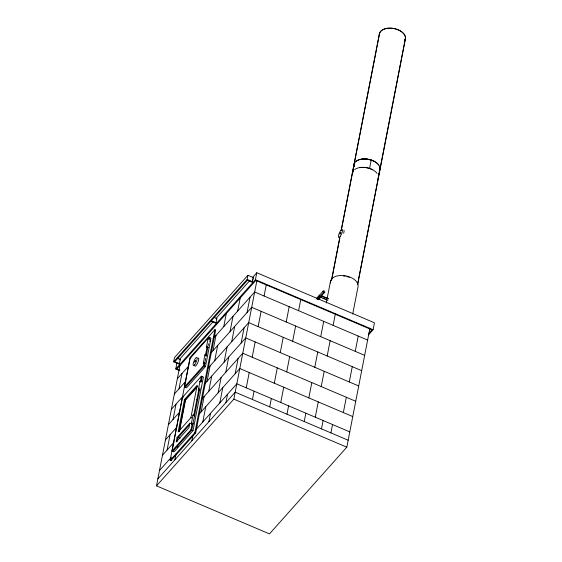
<?xml version="1.0" encoding="UTF-8"?>
<svg xmlns="http://www.w3.org/2000/svg" width="562" height="562" viewBox="0 0 562 562"><rect width="100%" height="100%" fill="white"/><g stroke="black" fill="none" stroke-linecap="round" stroke-linejoin="round"><path stroke-width="0.84" d="M321.597 295.113L321.267 296.785L319.876 296.076L319.546 295.148M177.192 358.212L180.325 359.547L179.13 364.155L173.637 361.816L174.452 357.643L247.926 275.261L253.413 277.593L252.219 282.201L247.512 280.199L211.354 320.74L216.061 322.743L216.869 318.57L213.736 317.235M179.791 370.723L175.766 369.009L176.967 362.827M369.951 328.152L346.81 447.183L269.472 533.9L156.51 485.856L179.973 365.124M167.097 450.043L170.075 434.742M173.047 419.435L176.018 404.134M178.997 388.827L181.969 373.526M170.145 460.334L190.16 357.383L214.909 329.634L215.696 329.964L195.681 432.916L170.932 460.671L170.145 460.334L194.895 432.585L214.909 329.634M172.021 450.998L182.432 397.432L201.386 376.189L203.423 377.06L193.012 430.618L174.058 451.869L172.021 450.998L190.968 429.754L192.12 423.853M184.462 387L190.005 358.479L208.952 337.235L210.996 338.099L205.453 366.621L186.5 387.871L184.462 387L203.409 365.757L203.901 363.242M170.932 460.671L171.234 459.105M189.823 423.207L177.065 437.51L176.194 441.964L188.958 427.654L189.823 423.207L190.609 423.537M184.448 399.533L178.147 431.946L190.904 417.636L197.206 385.223L184.448 399.533L185.544 399.996L197.726 386.34M177.128 441.556L177.845 437.847L189.45 424.837M179.095 431.426L185.228 399.863L197.41 386.206M179.411 431.56L185.811 398.606M174.873 459.821L176.011 453.977M191.368 423.474L192.991 415.121M203.346 363.024L204.968 354.678M206.458 347.028L208.081 338.675M198.358 389.564L199.981 381.219M193.757 415.43L198.709 389.958M200.213 382.216L201.386 376.189M205.53 354.847L207.16 346.459M208.628 338.914L208.952 337.235M199.995 387.71L191.754 430.085L172.808 451.335M201.161 381.689L202.165 376.526M205.692 358.38L204.196 366.087L185.249 387.337M206.029 356.666L207.856 347.246M208.193 345.532L208.523 343.818M209.521 338.682L209.738 337.565M209.83 341.605L210.16 339.912M191.888 440.741L192.864 435.733M200.297 406.839L200.627 405.139M201.126 411.89L204.104 396.582M207.076 381.282L210.055 365.974M213.026 350.674L216.005 335.366M202.791 421.992L205.769 406.684M208.741 391.384L211.719 376.076M214.691 360.776L217.67 345.468M223.739 326.698L226.381 313.097M208.902 421.662L210.525 413.316M218.14 392.81L221.119 377.509M224.09 362.202L227.069 346.902M230.041 331.594L233.019 316.294M219.812 402.912L222.784 387.604M225.755 372.304L228.734 356.996M231.706 341.696L234.684 326.389M237.656 311.088L240.466 296.638M173.637 361.816L247.111 279.433L247.926 275.261M225.924 402.589L227.547 394.236M252.219 282.201L252.865 278.864M235.162 373.73L238.133 358.43M241.105 343.122L244.084 327.822M247.055 312.514L250.034 297.214M175.766 369.009L255.429 279.693L256.778 272.739L374.447 322.785L373.098 329.739L368.447 334.952M156.51 485.856L233.848 399.139L256.82 280.958M246.24 387.836L249.212 372.536M252.19 357.228L255.162 341.928M258.134 326.62L261.112 311.32M264.084 296.012L266.233 284.962M252.457 399.519L254.08 391.173M269.718 406.86L271.341 398.514M274.319 383.207L277.291 367.906M280.262 352.599L283.241 337.298M286.213 321.991L289.191 306.69M280.754 402.518L283.733 387.211M286.704 371.911L289.676 356.603M292.654 341.303L295.626 325.995M298.605 310.695L300.754 299.644M286.978 414.201L288.601 405.855M321.408 295.514C321.885 298 318.661 297.038 320.34 297.825L320.502 296.989L318.415 299.37M326.276 303.016L326.943 299.595M327.274 297.888L330.597 280.803M331.489 280.199L339.848 237.178M341.19 230.294L379.322 34.127M331.608 280.22L339.806 238.056M341.31 230.315L379.441 34.149M304.232 421.542L305.854 413.196M308.833 397.889L311.805 382.589M314.783 367.281L317.755 351.981M320.733 336.673L323.705 321.373M352.522 173.293L354.144 164.947M315.268 417.194L318.247 401.893M321.218 386.593L324.197 371.285M327.168 355.985L330.147 340.677M333.118 325.377L335.437 313.47M369.564 168.481L371.187 160.135M321.492 428.883L323.115 420.531M378.528 175.899L379.828 169.218A13.024 7.805 11 0 0 379.624 167.139M357.706 283.67L405.371 38.462M357.664 284.548L405.49 38.483M352.704 314.074L357.875 287.484A14.071 8.43 11 0 0 339.764 275.52L336.505 276.104A14.071 8.43 11 0 0 330.358 282.995M330.906 432.888L332.528 424.535M343.347 412.571L346.325 397.264M349.297 381.963L352.276 366.656M355.247 351.355L358.226 336.055M179.44 359.448L213.167 321.633M216.075 318.373L249.802 280.557M252.71 277.298L256.778 272.739M179.938 359.975L180.325 359.547M216.482 319.005L216.869 318.57M253.026 278.028L253.413 277.593M216.061 322.743L215.675 323.178L210.968 321.176L174.81 361.717L179.517 363.719M177.332 378.732L188.93 365.722M213.679 337.973L254.67 292.008L367.639 340.052M174.353 394.032L185.959 381.022M211.284 352.627L251.699 307.316L364.661 355.36M171.382 409.34L182.98 396.329M208.312 367.927L248.72 322.616L361.689 370.66M168.403 424.64L180.009 411.63M204.758 383.881L245.749 337.924L358.711 385.968M165.432 439.941L177.03 426.937M201.779 399.189L242.777 353.224L355.739 401.268M162.46 455.248L174.058 442.238M199.391 413.836L239.798 368.532L352.76 416.575M177.185 447.5L178.323 446.214M159.482 470.549L171.396 457.194M195.78 429.853L236.827 383.832L349.789 431.876M316.301 298.794L322.953 291.334M316.835 298.415L319.539 295.38M316.884 298.654L319.595 295.619M316.891 298.935L319.708 295.858M317.713 298.499L319.876 296.076M317.923 298.682L320.087 296.251M317.699 299.335L323.733 292.57M157.859 478.901L235.204 392.178L348.166 440.222M317.944 299.406L319.652 297.502M318.19 299.42L320.516 296.764M324.267 292.774L321.429 295.949L328.489 298.956M318.598 299.265L320.431 297.193M320.34 297.825L321.267 296.785M368.447 333.744L371.925 329.838L255.822 280.459L176.939 368.911L179.355 369.944M321.914 295.97L328.187 298.64M322.855 297.993L325.208 298.991M320.804 297.305L327.864 300.312M255.429 279.693L373.098 329.739M247.111 279.433L252.605 281.766M213.56 336.589L214.34 336.919M190.16 357.383L190.947 357.713M203.409 365.757L205.453 366.621M233.848 399.139L346.81 447.183M196.869 399.42L197.648 399.758M182.432 397.432L183.219 397.77M190.904 417.636L191.691 417.973M196.25 425.631L197.03 425.961M190.968 429.754L193.012 430.618M194.895 432.585L195.681 432.916M177.754 437.264L180.107 438.262M177.065 437.51L177.845 437.847M343.375 276.012A13.277 7.952 11 0 1 345.089 276.223M346.789 276.567A13.277 7.952 11 0 1 349.255 277.326M321.274 295.247A1.061 0.801 41.7 0 1 320.326 296.385M354.06 166.324A13.151 7.875 11 0 1 354.699 162.973M356.217 161.294A13.151 7.875 11 0 1 378.669 165.031M379.743 167.139A13.151 7.875 11 0 1 379.947 169.239M379.483 35.547A13.151 7.875 11 0 1 388.834 28.205A13.151 7.875 11 0 1 404.092 34.254M404.542 34.949A13.151 7.875 11 0 1 405.012 39.79M353.941 166.317A13.277 7.952 11 0 1 367.913 159.172A13.277 7.952 11 0 1 379.708 170.602M379.357 35.539A13.277 7.952 11 0 1 393.899 28.493A13.277 7.952 11 0 1 404.809 40.457M354.179 166.331A13.024 7.805 11 0 1 354.819 163.008M361.352 159.292A13.024 7.805 11 0 1 374.194 161.427M352.557 174.677A13.024 7.805 11 0 1 353.196 171.361M359.729 167.638A13.024 7.805 11 0 1 372.571 169.773M352.437 174.67A13.151 7.875 11 0 1 353.077 171.319M354.594 169.647A13.151 7.875 11 0 1 377.046 173.377M378.324 177.585A13.151 7.875 11 0 1 377.973 178.92M343.958 230.223A4.426 1.187 -67 0 1 343.628 233.279M198.007 358.106A4.426 1.187 -67 0 1 197.676 362.876A4.426 1.187 -67 0 1 194.67 365.546M208.207 339.097A0.885 0.527 11 0 1 208.453 338.38A0.885 0.527 11 0 1 209.661 338.682A0.885 0.527 11 0 1 209.422 339.392M205.439 355.317A0.885 0.527 11 0 1 205.081 354.517A0.885 0.527 11 0 1 206.345 354.517A0.885 0.527 11 0 1 206.486 355.325M193.019 415.402A0.885 0.527 11 0 1 193.567 414.791A0.885 0.527 11 0 1 194.677 415.262A0.885 0.527 11 0 1 194.129 415.88M200.262 381.76A0.885 0.527 11 0 1 200.177 380.994A0.885 0.527 11 0 1 201.414 381.092A0.885 0.527 11 0 1 201.491 381.865M194.733 361.998L195.471 360.628L194.733 361.998M340.073 233.996L340.811 232.633L340.073 233.996M322.995 291.804A1.061 0.801 41.7 0 0 324.625 292.5A1.061 0.801 41.7 0 0 324.056 290.898A1.061 0.801 41.7 0 0 322.995 291.804M340.143 236.504A4.426 1.187 -67 0 0 342.391 229.556A4.426 1.187 -67 0 0 338.893 234.291A4.426 1.187 -67 0 0 340.143 236.504M194.803 364.506A4.426 1.187 -67 0 0 197.058 357.558A4.426 1.187 -67 0 0 193.553 362.293A4.426 1.187 -67 0 0 194.803 364.506M206.739 347.569A0.885 0.527 11 0 0 208.172 347.442A0.885 0.527 11 0 0 207.034 346.691A0.885 0.527 11 0 0 206.739 347.569M203.627 363.565A0.885 0.527 11 0 0 205.06 363.445A0.885 0.527 11 0 0 203.922 362.694A0.885 0.527 11 0 0 203.627 363.565M191.649 424.015A0.885 0.527 11 0 0 193.082 423.896A0.885 0.527 11 0 0 191.944 423.137A0.885 0.527 11 0 0 191.649 424.015M198.639 390.105A0.885 0.527 11 0 0 200.072 389.986A0.885 0.527 11 0 0 198.934 389.234A0.885 0.527 11 0 0 198.639 390.105"/></g></svg>
